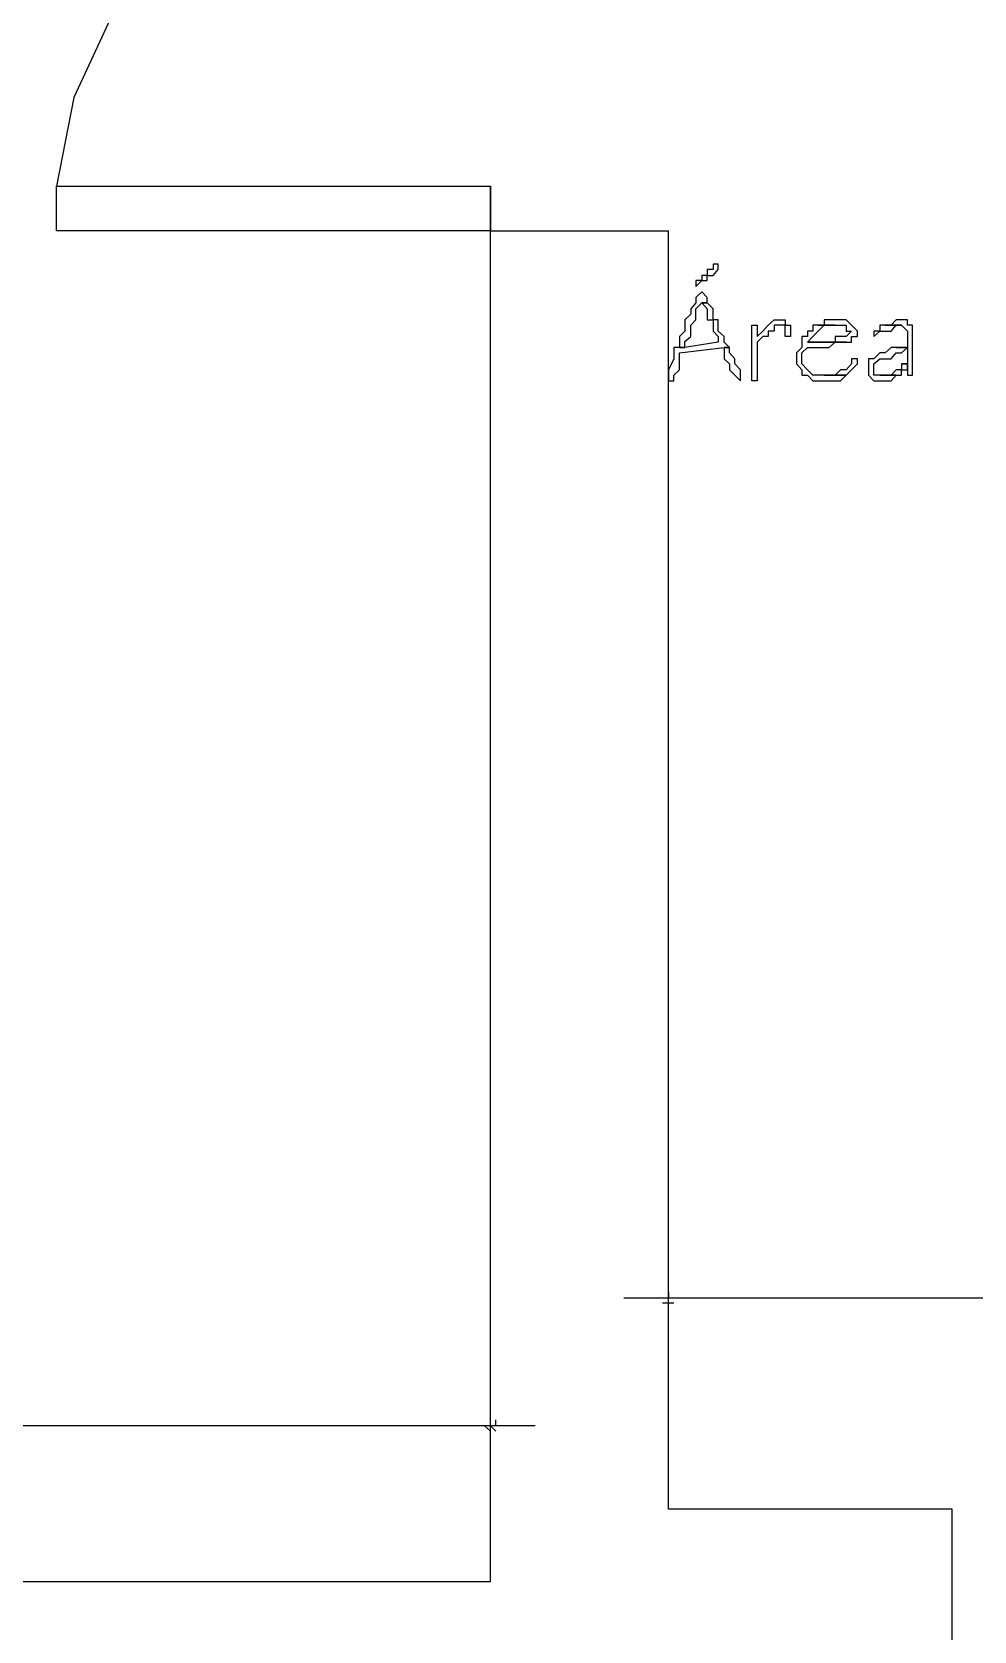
# Model space of a CAD drawing. Header units: millimetres. Extents: x -518.8 to -461.2, y 3.5 to 44.2.
# Drawn here: x -494.093 to -493.014, y 22.739 to 24.571 of the extents above; entities that cross this region are included whole.
import ezdxf

# ---------------------------------------------------------------- set-up
doc = ezdxf.new("R2010")
doc.units = ezdxf.units.MM
doc.header["$MEASUREMENT"] = 0
for name, color, linetype in [('10', 10, 'Continuous'), ('16', 16, 'Continuous'), ('6', 6, 'Continuous'), ('MYSOLIDS', 7, 'Continuous')]:
    doc.layers.add(name, color=color, linetype=linetype)

msp = doc.modelspace()

# ---------------------------------------------------------------- linework, layer by layer
at = {"layer": '10'}
for points in [[(-496.0444, 22.7962), (-493.5677, 22.7962), (-493.5677, 24.3947)], [(-493.5677, 24.3436), (-494.0647, 24.3436), (-494.0647, 24.3947), (-493.5677, 24.3947), (-493.5677, 24.3436)], [(-493.5677, 24.3436), (-493.3639, 24.3436)], [(-493.3639, 22.8789), (-493.3639, 24.3436)], [(-493.0391, 22.8789), (-493.3639, 22.8789)], [(-493.0391, 22.6759), (-493.0391, 22.8789)]]:
    msp.add_lwpolyline(points, dxfattribs=at)
at = {"layer": '16'}
for points in [[(-493.3639, 22.93), (-493.3639, 23.1721)], [(-493.4151, 23.121), (-491.2572, 23.121)], [(-493.3707, 23.121), (-493.3639, 23.121)], [(-493.3639, 23.1278), (-493.3639, 23.121), (-493.3639, 23.1278)], [(-493.3639, 23.121), (-493.3579, 23.121)], [(-493.3579, 23.115), (-493.3639, 23.115), (-493.3639, 23.115), (-493.3639, 23.115), (-493.3639, 23.115), (-493.3707, 23.115)], [(-493.5677, 22.8473), (-493.5677, 23.0255)], [(-493.5166, 22.9744), (-496.6045, 22.9744)], [(-493.5677, 22.9684), (-493.5745, 22.9744)], [(-493.5677, 22.9744), (-493.5677, 22.9744), (-493.5677, 22.9744), (-493.5677, 22.9812)], [(-493.5617, 22.9684), (-493.5677, 22.9744)], [(-493.5617, 22.9744), (-493.5617, 22.9744), (-493.5617, 22.9744), (-493.5617, 22.9812)]]:
    msp.add_lwpolyline(points, dxfattribs=at)
at = {"layer": '6'}
msp.add_lwpolyline([(-493.5677, 24.8466), (-493.6699, 24.8338), (-493.7714, 24.8015), (-493.8609, 24.7511), (-493.9436, 24.6812), (-494.0008, 24.5917), (-494.0451, 24.4962), (-494.0647, 24.3947)], dxfattribs=at)
at = {"layer": 'MYSOLIDS'}
for points in [[(-493.3068, 24.3052), (-493.3128, 24.3052), (-493.3128, 24.2992), (-493.3128, 24.2992), (-493.3196, 24.2992), (-493.3196, 24.2924), (-493.3256, 24.2924), (-493.3256, 24.2864), (-493.3324, 24.2864), (-493.3324, 24.2864), (-493.3324, 24.2797), (-493.3324, 24.2797), (-493.3324, 24.2797), (-493.3256, 24.2864), (-493.3256, 24.2864), (-493.3196, 24.2864), (-493.3196, 24.2924), (-493.3128, 24.2924), (-493.3128, 24.2924), (-493.3068, 24.2992), (-493.3068, 24.2992), (-493.3068, 24.3052), (-493.3068, 24.3052), (-493.3068, 24.3052), (-493.3068, 24.3052)], [(-493.3256, 24.2736), (-493.3256, 24.2736), (-493.3256, 24.2736), (-493.3256, 24.2736), (-493.3324, 24.2669), (-493.3324, 24.2669), (-493.3324, 24.2609), (-493.3384, 24.2541), (-493.3384, 24.2481), (-493.3451, 24.2413), (-493.3451, 24.2353), (-493.3451, 24.2285), (-493.3451, 24.2285), (-493.3511, 24.2225), (-493.3511, 24.2225), (-493.3511, 24.2165), (-493.3511, 24.2097), (-493.3451, 24.2097), (-493.3451, 24.2165), (-493.3451, 24.2165), (-493.3384, 24.2225), (-493.3384, 24.2285), (-493.3384, 24.2353), (-493.3384, 24.2353), (-493.3384, 24.2353), (-493.3324, 24.2413), (-493.3324, 24.2413), (-493.3324, 24.2481), (-493.3324, 24.2541), (-493.3256, 24.2609), (-493.3256, 24.2609), (-493.3196, 24.2609), (-493.3196, 24.2669), (-493.3256, 24.2736), (-493.3256, 24.2736), (-493.3256, 24.2736)], [(-493.3196, 24.2609), (-493.3256, 24.2609), (-493.3256, 24.2609), (-493.3196, 24.2541), (-493.3196, 24.2541), (-493.3196, 24.2481), (-493.3196, 24.2413), (-493.3128, 24.2413), (-493.3128, 24.2353), (-493.3128, 24.2285), (-493.3128, 24.2285), (-493.3068, 24.2225), (-493.3068, 24.2157), (-493.3068, 24.2157), (-493.3451, 24.2097), (-493.3511, 24.2097), (-493.3579, 24.2097), (-493.3579, 24.2037), (-493.3579, 24.1969), (-493.3579, 24.1969), (-493.3579, 24.1969), (-493.3639, 24.1842), (-493.3639, 24.1842), (-493.3639, 24.1782), (-493.3639, 24.1782), (-493.3639, 24.1714), (-493.3639, 24.1714), (-493.3579, 24.1714), (-493.3579, 24.1782), (-493.3579, 24.1782), (-493.3511, 24.1842), (-493.3511, 24.1842), (-493.3511, 24.1909), (-493.3511, 24.1969), (-493.3511, 24.2037), (-493.3511, 24.2037), (-493.3, 24.2097), (-493.294, 24.2097), (-493.294, 24.2097), (-493.3, 24.2157), (-493.3, 24.2225), (-493.3, 24.2225), (-493.3068, 24.2285), (-493.3068, 24.2353), (-493.3068, 24.2353), (-493.3068, 24.2413), (-493.3128, 24.2413), (-493.3128, 24.2481), (-493.3128, 24.2481), (-493.3128, 24.2541), (-493.3128, 24.2541), (-493.3196, 24.2609), (-493.3196, 24.2609), (-493.3196, 24.2609)], [(-493.2624, 24.2225), (-493.2557, 24.2285), (-493.2557, 24.2285), (-493.2496, 24.2353), (-493.2496, 24.2353), (-493.2429, 24.2413), (-493.2369, 24.2413), (-493.2369, 24.2413), (-493.2301, 24.2413), (-493.2301, 24.2353), (-493.2241, 24.2353), (-493.2241, 24.2285), (-493.2241, 24.2285), (-493.2241, 24.2225), (-493.2301, 24.2225), (-493.2301, 24.2225), (-493.2301, 24.2225), (-493.2301, 24.2225), (-493.2301, 24.2225), (-493.2301, 24.2225), (-493.2301, 24.2225), (-493.2301, 24.2285), (-493.2301, 24.2285), (-493.2301, 24.2285), (-493.2301, 24.2285), (-493.2301, 24.2285), (-493.2301, 24.2353), (-493.2369, 24.2353), (-493.2369, 24.2353), (-493.2429, 24.2353), (-493.2429, 24.2285), (-493.2429, 24.2285), (-493.2496, 24.2285), (-493.2496, 24.2225), (-493.2557, 24.2225), (-493.2624, 24.2157), (-493.2624, 24.2157), (-493.2624, 24.2157), (-493.2624, 24.2097), (-493.2624, 24.2037), (-493.2624, 24.2037), (-493.2624, 24.1969), (-493.2624, 24.1909), (-493.2624, 24.1842), (-493.2624, 24.1842), (-493.2624, 24.1842), (-493.2624, 24.1842), (-493.2624, 24.1782), (-493.2624, 24.1714), (-493.2624, 24.1714), (-493.2624, 24.1714), (-493.2684, 24.1714), (-493.2684, 24.1714), (-493.2684, 24.1782), (-493.2684, 24.1782), (-493.2684, 24.1842), (-493.2684, 24.1909), (-493.2684, 24.1969), (-493.2684, 24.2037), (-493.2684, 24.2037), (-493.2684, 24.2097), (-493.2684, 24.2157), (-493.2684, 24.2225), (-493.2684, 24.2225), (-493.2684, 24.2285), (-493.2684, 24.2353), (-493.2684, 24.2353), (-493.2684, 24.2353), (-493.2684, 24.2353), (-493.2624, 24.2353), (-493.2624, 24.2353), (-493.2624, 24.2353), (-493.2624, 24.2285), (-493.2624, 24.2225), (-493.2624, 24.2225), (-493.2624, 24.2225), (-493.2624, 24.2225), (-493.2624, 24.2225), (-493.2624, 24.2225)], [(-493.1925, 24.2353), (-493.1985, 24.2353), (-493.1985, 24.2285), (-493.2045, 24.2285), (-493.2045, 24.2225), (-493.2113, 24.2225), (-493.2113, 24.2157), (-493.2113, 24.2097), (-493.2113, 24.2097), (-493.2173, 24.2037), (-493.2173, 24.2037), (-493.2173, 24.1969), (-493.2173, 24.1909), (-493.2173, 24.1909), (-493.2113, 24.1842), (-493.2113, 24.1842), (-493.2113, 24.1782), (-493.2113, 24.1782), (-493.2045, 24.1782), (-493.1985, 24.1714), (-493.1985, 24.1714), (-493.1925, 24.1714), (-493.1857, 24.1714), (-493.1857, 24.1714), (-493.1797, 24.1714), (-493.173, 24.1714), (-493.173, 24.1714), (-493.1669, 24.1714), (-493.1669, 24.1714), (-493.1602, 24.1782), (-493.1857, 24.1782), (-493.1925, 24.1782), (-493.1985, 24.1782), (-493.1985, 24.1782), (-493.2045, 24.1842), (-493.2045, 24.1842), (-493.2113, 24.1909), (-493.2113, 24.1909), (-493.2113, 24.1969), (-493.2113, 24.1969), (-493.2113, 24.2037), (-493.2113, 24.2037), (-493.2045, 24.2097), (-493.2045, 24.2097), (-493.1985, 24.2097), (-493.1925, 24.2097), (-493.1857, 24.2097), (-493.1797, 24.2097), (-493.1797, 24.2097), (-493.173, 24.2157), (-493.1669, 24.2157), (-493.1669, 24.2157), (-493.1602, 24.2157), (-493.2045, 24.2157), (-493.2045, 24.2157), (-493.1985, 24.2225), (-493.1985, 24.2225), (-493.1925, 24.2285), (-493.1925, 24.2285), (-493.1857, 24.2353), (-493.1797, 24.2353), (-493.1797, 24.2353), (-493.173, 24.2353), (-493.1925, 24.2353), (-493.1925, 24.2353)], [(-493.173, 24.2413), (-493.173, 24.2413), (-493.1797, 24.2413), (-493.1857, 24.2413), (-493.1857, 24.2353), (-493.1857, 24.2353), (-493.1925, 24.2353), (-493.173, 24.2353), (-493.1669, 24.2353), (-493.1669, 24.2353), (-493.1602, 24.2353), (-493.1602, 24.2285), (-493.1542, 24.2285), (-493.1542, 24.2285), (-493.1602, 24.2225), (-493.1602, 24.2225), (-493.1669, 24.2225), (-493.173, 24.2225), (-493.173, 24.2157), (-493.1797, 24.2157), (-493.1797, 24.2157), (-493.1857, 24.2157), (-493.1925, 24.2157), (-493.1985, 24.2157), (-493.2045, 24.2157), (-493.1602, 24.2157), (-493.1602, 24.2157), (-493.1542, 24.2157), (-493.1542, 24.2225), (-493.1474, 24.2225), (-493.1474, 24.2285), (-493.1474, 24.2285), (-493.1542, 24.2353), (-493.1542, 24.2353), (-493.1602, 24.2413), (-493.1602, 24.2413), (-493.1669, 24.2413), (-493.173, 24.2413), (-493.173, 24.2413)], [(-493.1158, 24.2353), (-493.1218, 24.2353), (-493.1218, 24.2285), (-493.1286, 24.2285), (-493.1286, 24.2285), (-493.1286, 24.2225), (-493.1286, 24.2225), (-493.1286, 24.2225), (-493.1218, 24.2285), (-493.1218, 24.2285), (-493.1158, 24.2285), (-493.1158, 24.2285), (-493.109, 24.2285), (-493.103, 24.2353), (-493.103, 24.2353), (-493.097, 24.2353), (-493.1158, 24.2353), (-493.1158, 24.2353)], [(-493.097, 24.2413), (-493.097, 24.2413), (-493.103, 24.2413), (-493.109, 24.2353), (-493.109, 24.2353), (-493.1158, 24.2353), (-493.1158, 24.2353), (-493.097, 24.2353), (-493.097, 24.2353), (-493.0902, 24.2285), (-493.0902, 24.2285), (-493.0902, 24.2225), (-493.0902, 24.2157), (-493.0902, 24.2157), (-493.0902, 24.2097), (-493.097, 24.2097), (-493.103, 24.2097), (-493.0902, 24.2097), (-493.0902, 24.1969), (-493.0902, 24.1909), (-493.097, 24.1909), (-493.0902, 24.1909), (-493.0902, 24.1782), (-493.0842, 24.1782), (-493.0842, 24.1782), (-493.0842, 24.1782), (-493.0842, 24.1782), (-493.0842, 24.2225), (-493.0842, 24.2225), (-493.0842, 24.2285), (-493.0842, 24.2353), (-493.0842, 24.2353), (-493.0902, 24.2353), (-493.0902, 24.2413), (-493.097, 24.2413), (-493.097, 24.2413)], [(-493.294, 24.2097), (-493.3, 24.2097), (-493.3, 24.2037), (-493.3, 24.2037), (-493.3, 24.1969), (-493.294, 24.1909), (-493.294, 24.1909), (-493.294, 24.1842), (-493.288, 24.1782), (-493.288, 24.1782), (-493.2812, 24.1714), (-493.2812, 24.1714), (-493.2812, 24.1714), (-493.2812, 24.1782), (-493.2812, 24.1782), (-493.2812, 24.1842), (-493.288, 24.1909), (-493.288, 24.1969), (-493.288, 24.1969), (-493.294, 24.2037), (-493.294, 24.2097), (-493.294, 24.2097)], [(-493.103, 24.2097), (-493.109, 24.2097), (-493.1158, 24.2037), (-493.1158, 24.2037), (-493.1218, 24.2037), (-493.1218, 24.2037), (-493.1286, 24.1969), (-493.1286, 24.1969), (-493.1346, 24.1969), (-493.1346, 24.1909), (-493.1346, 24.1909), (-493.1346, 24.1842), (-493.1346, 24.1842), (-493.1346, 24.1782), (-493.1346, 24.1782), (-493.1286, 24.1714), (-493.1286, 24.1714), (-493.1218, 24.1714), (-493.1158, 24.1714), (-493.1158, 24.1714), (-493.109, 24.1714), (-493.103, 24.1782), (-493.103, 24.1782), (-493.1218, 24.1782), (-493.1218, 24.1782), (-493.1286, 24.1782), (-493.1286, 24.1782), (-493.1286, 24.1842), (-493.1286, 24.1842), (-493.1286, 24.1909), (-493.1286, 24.1909), (-493.1218, 24.1969), (-493.1218, 24.1969), (-493.1158, 24.1969), (-493.1158, 24.1969), (-493.109, 24.1969), (-493.103, 24.2037), (-493.103, 24.2037), (-493.097, 24.2037), (-493.0902, 24.2097), (-493.103, 24.2097), (-493.103, 24.2097)], [(-493.1474, 24.1969), (-493.1542, 24.1969), (-493.1542, 24.1909), (-493.1542, 24.1909), (-493.1602, 24.1842), (-493.1602, 24.1842), (-493.1602, 24.1842), (-493.1669, 24.1842), (-493.173, 24.1782), (-493.173, 24.1782), (-493.1797, 24.1782), (-493.1797, 24.1782), (-493.1857, 24.1782), (-493.1602, 24.1782), (-493.1602, 24.1782), (-493.1542, 24.1842), (-493.1542, 24.1842), (-493.1542, 24.1842), (-493.1474, 24.1909), (-493.1474, 24.1909), (-493.1474, 24.1909), (-493.1474, 24.1969), (-493.1474, 24.1969)], [(-493.097, 24.1909), (-493.097, 24.1842), (-493.103, 24.1842), (-493.103, 24.1842), (-493.109, 24.1782), (-493.1158, 24.1782), (-493.1158, 24.1782), (-493.1218, 24.1782), (-493.103, 24.1782), (-493.097, 24.1782), (-493.097, 24.1842), (-493.0902, 24.1842), (-493.0902, 24.1909), (-493.097, 24.1909), (-493.097, 24.1909)]]:
    msp.add_lwpolyline(points, dxfattribs=at)

doc.saveas('drawing.dxf')
